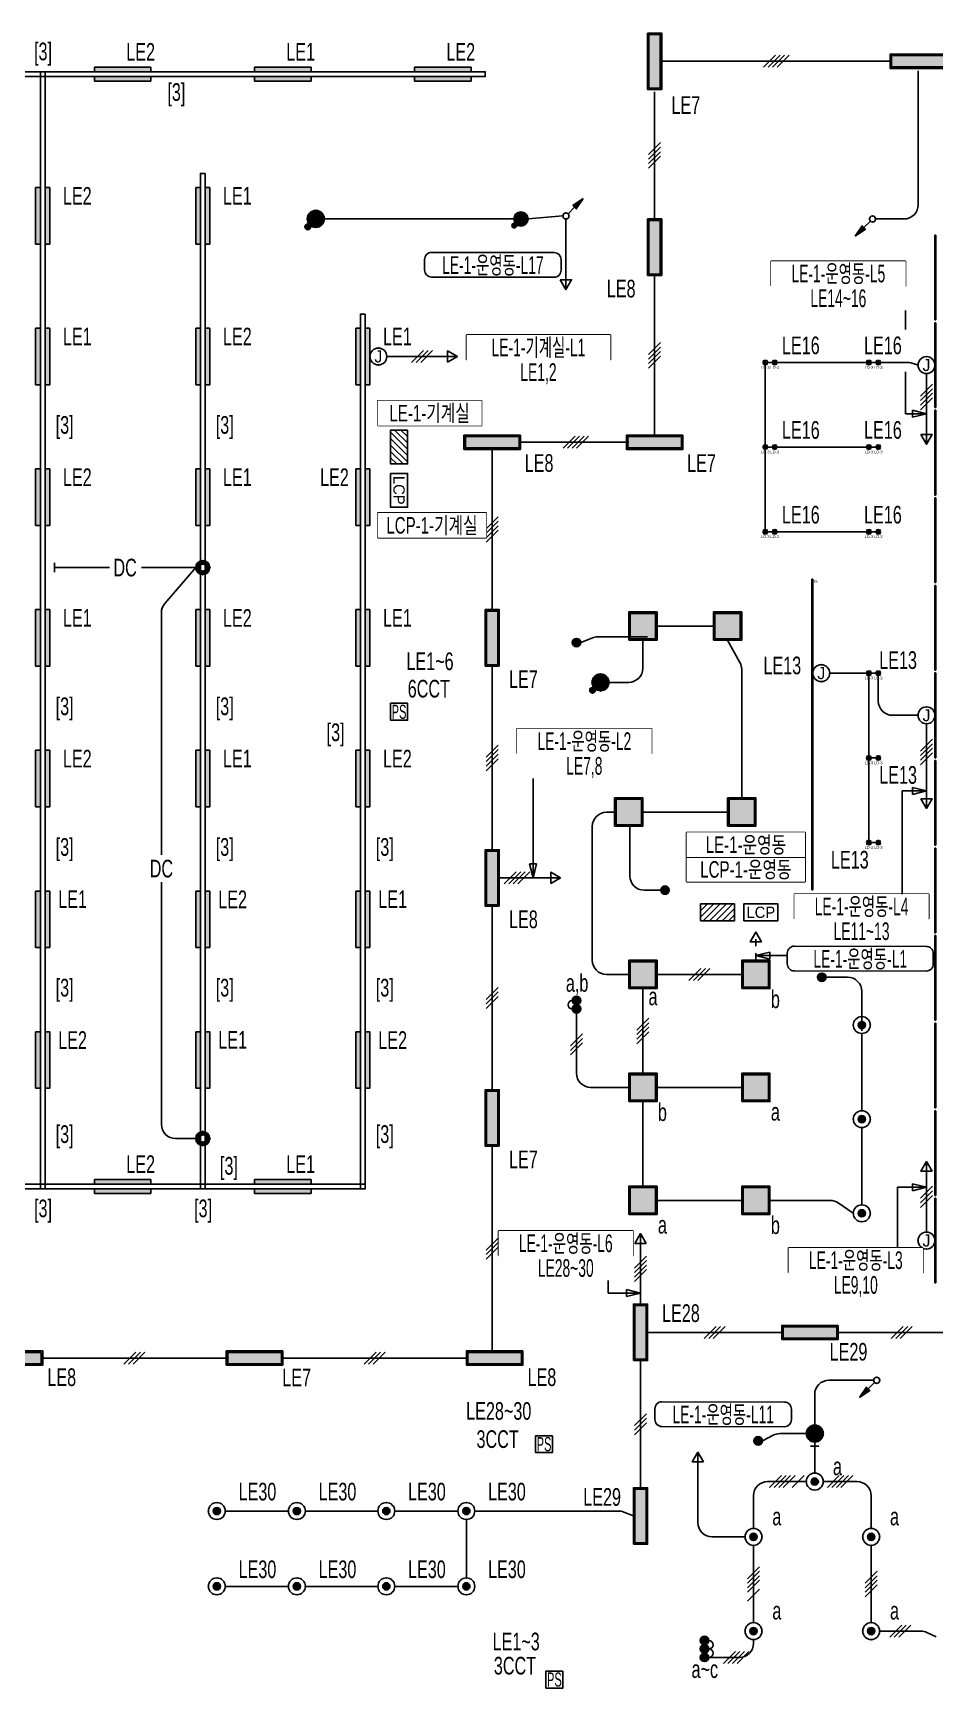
# Model space of a CAD drawing. Header units: millimetres. Extents: x 86947 to 500447, y -530175 to 1059536.
# Drawn here: x 141499 to 160659, y -285190 to -250095 of the extents above; entities that cross this region are included whole.
import ezdxf
from ezdxf.enums import TextEntityAlignment as Align

# ---------------------------------------------------------------- set-up
doc = ezdxf.new("R2010")
doc.units = ezdxf.units.MM
doc.header["$LTSCALE"] = 150
doc.set_wipeout_variables(frame=1)
doc.linetypes.add('D1', pattern=[3, 1, -1, 1])
doc.linetypes.add('DASHED2', pattern=[0.375, 0.25, -0.125])
for name, color, linetype in [('------01 Distribution Panel', 3, 'Continuous'), ('------02 Etc Panel', 3, 'Continuous'), ('------03 Lighting Fixture', 3, 'Continuous'), ('------04 Lighting Switch', 2, 'Continuous'), ('------04 Number of Strands (가닥수)', 1, 'Continuous'), ('-----20 General Symbol', 3, 'Continuous'), ('-----21 Embeded Wire in Ceiling or Wall', 4, 'Continuous'), ('-----23 Concealed or Exposed Wire', 4, 'D1'), ('-----25 Emergency Lighting Embeded Wire in Ceiling or Wall', 1, 'Continuous'), ('-----28 Race Way', 1, 'Continuous'), ('-----29 Indicator', 1, 'Continuous'), ('5', 5, 'Continuous'), ('I-C-LIGHT', 10, 'Continuous')]:
    doc.layers.add(name, color=color, linetype=linetype)
doc.styles.add('ELEC', font='')
doc.styles.get('ELEC').set_extended_font_data('Dotum')

# ---------------------------------------------------------------- blocks, each defined once
blk = doc.blocks.new('D01')
at = {"linetype": 'Continuous'}
blk.add_circle((0, 0), 150, dxfattribs=at)
for p in [(-150, 0), (0, 150), (150, 0), (0, -150)]:
    blk.add_point(p)
blk = doc.blocks.new('E05')
blk.add_hatch(color=256).paths.add_polyline_path([(106, 106), (106, 106, 0.668179), (-150, 0, 1), (150, 0, 0.198912)])
h = blk.add_hatch(color=256)
edge = h.paths.add_edge_path()
edge.add_arc((141, 141), 50, 0, 360)
blk.add_circle((141, 141), 50)
blk.add_blockref('D01', (0, 0))
blk = doc.blocks.new('*U15')
blk.add_lwpolyline([(150, 0), (-150, 0), (-150, -300), (150, -300)], close=True)
at = {"style": 'ELEC', "width": 0.6}
blk.add_text('PS', height=250, dxfattribs=at).set_placement((0, -150), align=Align.MIDDLE)
blk = doc.blocks.new('*U16')
h = blk.add_hatch(color=256)
edge = h.paths.add_edge_path()
edge.add_arc((-150, -75), 75, 0, 360)
h = blk.add_hatch(color=256)
edge = h.paths.add_edge_path()
edge.add_arc((0, -75), 75, 0, 360)
h = blk.add_hatch(color=256)
edge = h.paths.add_edge_path()
edge.add_arc((150, -75), 75, 0, 360)
for centre in [(-150, -75), (0, -75), (150, -75)]:
    blk.add_circle(centre, 75)
for centre in [(-75, 0), (75, 0)]:
    blk.add_arc(centre, 75, 0, 180)
blk = doc.blocks.new('*U13')
h = blk.add_hatch(color=256)
edge = h.paths.add_edge_path()
edge.add_arc((-75, -75), 75, 0, 360)
h = blk.add_hatch(color=256)
edge = h.paths.add_edge_path()
edge.add_arc((75, -75), 75, 0, 360)
for centre in [(-75, -75), (75, -75)]:
    blk.add_circle(centre, 75)
blk.add_arc((0, 0), 75, 0, 180)
blk.add_point((150, -75))
blk = doc.blocks.new('*U12')
h = blk.add_hatch(color=256)
edge = h.paths.add_edge_path()
edge.add_arc((0, -75), 75, 0, 360)
blk.add_circle((0, -75), 75)
blk = doc.blocks.new('E17')
h = blk.add_hatch(color=256)
h.paths.add_polyline_path([(600, 100), (-600, 100), (-600, 0), (600, 0)])
h.paths.add_polyline_path([(600, -100), (-600, -100), (-600, -200), (600, -200)])
for p, q in [((-600, 100), (600, 100)), ((-600, 100), (-600, 0)), ((600, 100), (600, 0)), ((600, 100), (600, 0)), ((-600, -100), (-600, -200)), ((-600, -200), (600, -200)), ((600, -100), (600, -200))]:
    blk.add_line(p, q)
blk = doc.blocks.new('E16')
at = {"linetype": 'Continuous'}
h = blk.add_hatch(color=256, dxfattribs=at)
h.dxf.hatch_style = 1
h.paths.add_polyline_path([(570, -120), (570, 120), (-570, 120), (-570, -120)])
blk.add_lwpolyline([(600, 150), (-600, 150), (-600, -150), (600, -150)], close=True, dxfattribs=at)
at = {"color": 1, "linetype": 'Continuous'}
blk.add_lwpolyline([(570, 120), (-570, 120), (-570, -120), (570, -120)], close=True, dxfattribs=at)
blk = doc.blocks.new('E21')
h = blk.add_hatch(color=256)
h.dxf.hatch_style = 1
h.paths.add_polyline_path([(-270, 270), (-270, -270), (270, -270), (270, 270)])
blk.add_lwpolyline([(-300, -300), (300, -300), (300, 300), (-300, 300)], close=True)
at = {"color": 1, "linetype": 'Continuous'}
blk.add_lwpolyline([(-270, -270), (270, -270), (270, 270), (-270, 270)], close=True, dxfattribs=at)
blk = doc.blocks.new('D02')
at = {"linetype": 'Continuous'}
for radius in [150, 64.3]:
    blk.add_circle((0, 0), radius, dxfattribs=at)
for p in [(-150, 0), (0, 150), (150, 0), (0, -150)]:
    blk.add_point(p)
blk = doc.blocks.new('G07-1')
blk.add_hatch(color=256).paths.add_polyline_path([(64, 0, 1), (-64, 0, 1)])
blk.add_blockref('D02', (0, 0))
blk = doc.blocks.new('D06')
for p, q in [((-75, 0), (0, 0)), ((0, -75), (0, 75))]:
    blk.add_line(p, q)
at = {"linetype": 'Continuous'}
blk.add_circle((-225, 0), 150, dxfattribs=at)
for p in [(-375, 0), (-225, 150), (-75, 0), (-225, -150)]:
    blk.add_point(p)
blk = doc.blocks.new('E06')
blk.add_hatch(color=256).paths.add_polyline_path([(-75, 0, 1), (-375, 0, 1)])
blk.add_blockref('D06', (0, 0))
blk = doc.blocks.new('LD-3')
at = {"layer": 'I-C-LIGHT', "color": 1}
for p, q in [((851536, 286856), (851443, 286950)), ((851536, 286950), (851443, 286856))]:
    blk.add_line(p, q, dxfattribs=at)
at = {"layer": 'I-C-LIGHT', "color": 5}
for radius in [46.2, 21.1, 15.8]:
    blk.add_circle((851490, 286903), radius, dxfattribs=at)
at = {"layer": 'I-C-LIGHT', "color": 251}
blk.add_circle((851490, 286903), 15, dxfattribs=at)
at = {"layer": 'I-C-LIGHT', "color": 9, "insert": (851490, 286799), "char_height": 60, "width": 195.11, "attachment_point": 5, "style": 'ELEC'}
blk.add_mtext('LD-3', dxfattribs=at)
blk = doc.blocks.new('1F 인테리어')
at = {"layer": 'I-C-LIGHT', "color": 10, "linetype": 'DASHED2', "ltscale": 200, "elevation": 0}
for points in [[(-91641, -254390), (-91641, -254990), (-91621, -254990), (-91621, -254390)], [(-91641, -254990), (-91641, -256190), (-91621, -256190), (-91621, -254990)], [(-91641, -256250), (-91641, -256850), (-91621, -256850), (-91621, -256250)], [(-91641, -256850), (-91641, -258050), (-91621, -258050), (-91621, -256850)], [(-91641, -258110), (-91641, -258710), (-91621, -258710), (-91621, -258110)], [(-91641, -258710), (-91641, -259910), (-91621, -259910), (-91621, -258710)], [(-91641, -259970), (-91641, -260570), (-91621, -260570), (-91621, -259970)], [(-91641, -260570), (-91641, -261770), (-91621, -261770), (-91621, -260570)], [(-94256, -261697), (-94256, -262897), (-94236, -262897), (-94236, -261697)], [(-91641, -261830), (-91641, -262430), (-91621, -262430), (-91621, -261830)], [(-91641, -262430), (-91641, -263630), (-91621, -263630), (-91621, -262430)], [(-94256, -262897), (-94256, -264097), (-94236, -264097), (-94236, -262897)], [(-91641, -263690), (-91641, -264290), (-91621, -264290), (-91621, -263690)], [(-94256, -264097), (-94256, -265297), (-94236, -265297), (-94236, -264097)], [(-91641, -264290), (-91641, -265490), (-91621, -265490), (-91621, -264290)], [(-94256, -265297), (-94256, -266497), (-94236, -266497), (-94236, -265297)], [(-91641, -265550), (-91641, -266150), (-91621, -266150), (-91621, -265550)], [(-91641, -266150), (-91641, -267350), (-91621, -267350), (-91621, -266150)], [(-94256, -266497), (-94256, -267697), (-94236, -267697), (-94236, -266497)], [(-91641, -267410), (-91641, -268010), (-91621, -268010), (-91621, -267410)], [(-94256, -267697), (-94256, -268297), (-94236, -268297), (-94236, -267697)], [(-91641, -268010), (-91641, -269210), (-91621, -269210), (-91621, -268010)], [(-91641, -269270), (-91641, -269870), (-91621, -269870), (-91621, -269270)], [(-91641, -269870), (-91641, -271070), (-91621, -271070), (-91621, -269870)], [(-91641, -271130), (-91641, -271730), (-91621, -271730), (-91621, -271130)], [(-91641, -271730), (-91641, -272930), (-91621, -272930), (-91621, -271730)], [(-91641, -272990), (-91641, -273590), (-91621, -273590), (-91621, -272990)], [(-91641, -273590), (-91641, -274790), (-91621, -274790), (-91621, -273590)], [(-91641, -274850), (-91641, -275450), (-91621, -275450), (-91621, -274850)], [(-91641, -275450), (-91641, -276650), (-91621, -276650), (-91621, -275450)]]:
    blk.add_lwpolyline(points, close=True, dxfattribs=at)
at = {"layer": 'I-C-LIGHT'}
for p in [(-946736, -543998, 0), (-946536, -543998, 0), (-944536, -543998, 0), (-944336, -543998, 0), (-946736, -545795, 0), (-946536, -545795, 0), (-944536, -545795, 0), (-944336, -545795, 0), (-946736, -547595, 0), (-946536, -547595, 0), (-944536, -547595, 0), (-944336, -547595, 0), (-944536, -550598, 0), (-944335, -550598, 0), (-944536, -552398, 0), (-944335, -552398, 0), (-944536, -554198, 0), (-944335, -554198, 0)]:
    blk.add_blockref('LD-3', p, dxfattribs=at)
at = {"layer": 'I-C-LIGHT', "color": 9, "insert": (-94186, -261752, 0), "char_height": 60, "width": 195.11, "attachment_point": 5, "style": 'ELEC'}
blk.add_mtext('T5', dxfattribs=at)
blk = doc.blocks.new('A07')
blk.add_lwpolyline([(-300, 0), (-300, 300), (300, 300), (300, 0)], close=True)
at = {"style": 'ELEC'}
blk.add_text('LCP', height=200, dxfattribs=at).set_placement((0, 150), align=Align.MIDDLE)
blk = doc.blocks.new('A02')
h = blk.add_hatch()
h.set_pattern_fill('ANSI31', color=256, scale=25, style=0)
h.set_pattern_definition([(45, (-2000, -19200), (-56.1266, 56.1266), [])])
h.paths.add_polyline_path([(-300, 300), (-300, 0), (300, 0), (300, 300)])
blk.add_lwpolyline([(300, 0), (-300, 0), (-300, 300), (300, 300)], close=True)
blk = doc.blocks.new('O04')
blk.add_circle((0, 0), 150)
for p in [(-150, 0), (0, 150), (150, 0), (0, -150)]:
    blk.add_point(p)
at = {"style": 'ELEC'}
blk.add_text('J', height=214, dxfattribs=at).set_placement((0, 0), align=Align.MIDDLE)
blk = doc.blocks.new('O07')
blk.add_lwpolyline([(0, -100), (173, 0), (0, 100)], close=True)
blk = doc.blocks.new('O01')
blk.add_hatch(color=256).paths.add_polyline_path([(-149, -218), (-218, -149), (-368, -368)])
blk.add_line((-46, -46), (-184, -184))
blk.add_lwpolyline([(-368, -368), (-149, -218), (-218, -149), (-368, -368)])
blk.add_circle((0, 0), 65)
for p in [(-65, 0), (-65, 0), (0, 65), (0, 65), (65, 0), (65, 0), (0, -65), (0, -65)]:
    blk.add_point(p)
blk = doc.blocks.new('*U44')
at = {"color": 0}
for p, q in [((-186, -106), (26, 106)), ((-106, -106), (106, 106)), ((-26, -106), (186, 106))]:
    blk.add_line(p, q, dxfattribs=at)
blk = doc.blocks.new('*U47')
at = {"color": 0}
for p, q in [((-226, -106), (-14, 106)), ((-146, -106), (66, 106)), ((-66, -106), (146, 106)), ((14, -106), (226, 106))]:
    blk.add_line(p, q, dxfattribs=at)
blk = doc.blocks.new('*U46')
at = {"color": 0}
for p, q in [((-306, -106), (-94, 106)), ((-226, -106), (-14, 106)), ((-146, -106), (66, 106)), ((-66, -106), (146, 106)), ((94, -106), (306, 106))]:
    blk.add_line(p, q, dxfattribs=at)
blk = doc.blocks.new('E01')
h = blk.add_hatch(color=256)
edge = h.paths.add_edge_path(flags=17)
edge.add_arc((0, 0), 75, 0, 360)
edge = h.paths.add_edge_path()
edge.add_arc((0, 0), 150, 0, 360)
blk.add_blockref('D01', (0, 0))
at = {"xscale": 0.5, "yscale": 0.5, "zscale": 0.5}
blk.add_blockref('D01', (0, 0), dxfattribs=at)

msp = doc.modelspace()

# ---------------------------------------------------------------- linework, layer by layer
at = {"layer": '------01 Distribution Panel', "color": 1}
for points in [[(157178, -255467), (160033, -255467), (160033, -254942), (157178, -254942)], [(150709, -257035), (153764, -257035), (153764, -256510), (150709, -256510)], [(148821, -258433), (151026, -258433), (151026, -257908), (148821, -257908)], [(148821, -260816), (151126, -260816), (151126, -260291), (148821, -260291)], [(151783, -265401), (154638, -265401), (154638, -264876), (151783, -264876)], [(155383, -268127), (157899, -268127), (157899, -267602), (155383, -267602)], [(157672, -268913), (160527, -268913), (160527, -268388), (157672, -268388)], [(151388, -276069), (154243, -276069), (154243, -275544), (151388, -275544)], [(157550, -276429), (160404, -276429), (160404, -275904), (157550, -275904)]]:
    msp.add_lwpolyline(points, close=True, dxfattribs=at)
at = {"layer": '-----21 Embeded Wire in Ceiling or Wall'}
for p, q in [((147684, -254045), (151714, -254045)), ((154454, -262995), (154454, -263590)), ((156254, -262995), (156516, -263467)), ((153734, -263890), (154154, -263890)), ((156554, -266345), (156554, -263613)), ((153849, -266650), (153679, -266650)), ((154454, -266645), (156254, -266645)), ((153379, -266950), (153379, -269795)), ((154154, -270095), (153679, -270095)), ((153044, -270918), (153044, -272195)), ((154154, -272495), (153344, -272495)), ((157154, -274895), (158433, -274895)), ((158924, -275170), (158604, -274948)), ((147284, -281495), (148824, -281495)), ((150884, -281495), (153937, -281495)), ((154254, -281600), (154050, -281517)), ((147284, -283095), (148824, -283095))]:
    msp.add_line(p, q, dxfattribs=at)
at = {"layer": '-----21 Embeded Wire in Ceiling or Wall', "elevation": 0}
for points in [[(154874, -250695), (159704, -250695)], [(154704, -254045), (154704, -251345)], [(154704, -258640), (154704, -255245)], [(151254, -262345), (151254, -258940)], [(154754, -262695), (155954, -262695)], [(151254, -267445), (151254, -263545)], [(151404, -268045), (152704, -268045)], [(151254, -272545), (151254, -268645)], [(159104, -272990), (159104, -271350)], [(159104, -274990), (159104, -273350)], [(151254, -278095), (151254, -273745)], [(145584, -281495), (146924, -281495)], [(149184, -281495), (150524, -281495)], [(150704, -282915), (150704, -281675)], [(145584, -283095), (146924, -283095)], [(149184, -283095), (150524, -283095)]]:
    msp.add_lwpolyline(points, dxfattribs=at)
at = {"layer": '-----21 Embeded Wire in Ceiling or Wall'}
for points in [[(160304, -250895), (160304, -253745, -0.414214), (160004, -254045), (159410, -254045)], [(159500, -257095), (160093, -257095, -0.086251), (160194, -257113), (160299, -257150)], [(154554, -262920), (153516, -262920, 0.09163), (153408, -262940), (153134, -263045)], [(159455, -263741), (159455, -264290, 0.414214), (159755, -264590), (160299, -264590)], [(154179, -266945), (154179, -268005, 0.414214), (154479, -268305), (154834, -268305)], [(159104, -271290), (159104, -270455, 0.414214), (158804, -270155), (158344, -270155)], [(158104, -279670), (158104, -279017, -0.414214), (158404, -278717), (159344, -278717)], [(157924, -279850), (157362, -279850, 0.121785), (157222, -279885), (156994, -280005)], [(156624, -282045), (155924, -282045, -0.414214), (155624, -281745), (155624, -280245)], [(157924, -280870), (157104, -280870, 0.414214), (156804, -281170), (156804, -281865)], [(158284, -280870), (159004, -280870, -0.414214), (159304, -281170), (159304, -281865)], [(155854, -284605), (156504, -284605, 0.414214), (156804, -284305), (156804, -284225)], [(159484, -284045), (160358, -284045, -0.112737), (160488, -284075), (160686, -284170)]]:
    msp.add_lwpolyline(points, format="xyb", dxfattribs=at)
for points in [[(152014, -254045), (152754, -253980)], [(152819, -254045), (152819, -255545)], [(149015, -256967), (150515, -256967)], [(157053, -257141), (157053, -258846)], [(157100, -257095), (157207, -257095)], [(157300, -257095), (159207, -257095)], [(159300, -257095), (159407, -257095)], [(160479, -257330), (160479, -258830)], [(151854, -258790), (154154, -258790)], [(157053, -258939), (157053, -260646)], [(157100, -258892), (157207, -258892)], [(157300, -258892), (159207, -258892)], [(159300, -258892), (159407, -258892)], [(157100, -260692), (157207, -260692)], [(157300, -260692), (159207, -260692)], [(159300, -260692), (159407, -260692)], [(159207, -263695), (158424, -263695)], [(159253, -263741), (159253, -265449)], [(159300, -263695), (159409, -263695)], [(160479, -264770), (160479, -266570)], [(159253, -265541), (159253, -267249)], [(159300, -265495), (159409, -265495)], [(159300, -267295), (159409, -267295)], [(154754, -270095), (156554, -270095)], [(154454, -272195), (154454, -270395)], [(154754, -272495), (156554, -272495)], [(154454, -274595), (154454, -272795)], [(160479, -275570), (160479, -274070)], [(154754, -274895), (156554, -274895)], [(154404, -277100), (154404, -275600)], [(154554, -277700), (157404, -277700)], [(158604, -277700), (161304, -277700)], [(141704, -278245), (145604, -278245)], [(146804, -278245), (150704, -278245)], [(154404, -281000), (154404, -278300)], [(158104, -280120), (158104, -280690)], [(156804, -282225), (156804, -283865)], [(159304, -282225), (159304, -283865)]]:
    msp.add_lwpolyline(points, dxfattribs=at)
for centre, start, end in [((156254, -263613), 0, 29.0428), ((154154, -263590), 270, 0), ((153679, -266950), 90, 180), ((153679, -269795), 180, 270), ((153344, -272195), 180, 270), ((158433, -275195), 55.2879, 90), ((153937, -281795), 67.8512, 90)]:
    msp.add_arc(centre, 300, start, end, dxfattribs=at)
at = {"layer": '-----23 Concealed or Exposed Wire'}
msp.add_lwpolyline([(156854, -269795), (156854, -269195)], dxfattribs=at)
at = {"layer": '-----25 Emergency Lighting Embeded Wire in Ceiling or Wall'}
for p, q in [((141955, -261551), (141955, -261351)), ((143121, -261451), (141955, -261451)), ((144955, -261451), (143802, -261451)), ((144955, -261451), (144298, -262216)), ((144226, -262411), (144226, -267555)), ((144226, -268137), (144226, -273281)), ((144955, -273581), (144526, -273581))]:
    msp.add_line(p, q, dxfattribs=at)
for centre, start, end in [((144526, -262411), 139.3788, 180), ((144526, -273281), 180, 270)]:
    msp.add_arc(centre, 300, start, end, dxfattribs=at)
at = {"layer": '-----28 Race Way', "elevation": 0}
for points in [[(111055, -250919), (151105, -250919), (151105, -251019), (111055, -251019)], [(141755, -250919), (141755, -274651), (141655, -274651), (141655, -250919)], [(145155, -253078), (145155, -274651), (145055, -274651), (145055, -253078)], [(148555, -256067), (148555, -274651), (148455, -274651), (148455, -256067)], [(111055, -274551), (148555, -274551), (148555, -274651), (111055, -274651)]]:
    msp.add_lwpolyline(points, close=True, dxfattribs=at)
at = {"layer": '-----29 Indicator'}
for p, q in [((160033, -258183), (160033, -257295)), ((160033, -258183), (160479, -258183)), ((152121, -268045), (152121, -265926)), ((159960, -266196), (160479, -266196)), ((157522, -269695), (156854, -269695)), ((159860, -274616), (160479, -274616)), ((153719, -276865), (154404, -276865))]:
    msp.add_line(p, q, dxfattribs=at)
at = {"layer": '-----29 Indicator', "color": 1}
for p, q in [((160479, -258183), (160179, -258108)), ((160179, -258108), (160179, -258258)), ((160179, -258258), (160479, -258183)), ((160479, -266196), (160179, -266121)), ((160179, -266121), (160179, -266271)), ((160179, -266271), (160479, -266196)), ((152196, -267745), (152046, -267745)), ((152046, -267745), (152121, -268045)), ((152121, -268045), (152196, -267745)), ((157154, -269620), (156854, -269695)), ((156854, -269695), (157154, -269770)), ((157154, -269770), (157154, -269620)), ((160479, -274616), (160179, -274541)), ((160179, -274541), (160179, -274691)), ((160179, -274691), (160479, -274616)), ((154404, -276865), (154104, -276790)), ((154104, -276790), (154104, -276940)), ((154104, -276940), (154404, -276865))]:
    msp.add_line(p, q, dxfattribs=at)
at = {"color": 1, "linetype": 'Continuous'}
for points in [[(149817, -255129, 0.414214), (149967, -255279), (152567, -255284, 0.414214), (152717, -255134), (152717, -254909, 0.414214), (152567, -254759), (149967, -254754, 0.414214), (149817, -254904)], [(154710, -279549, 0.414214), (154860, -279699), (157460, -279704, 0.414214), (157610, -279554), (157610, -279329, 0.414214), (157460, -279179), (154860, -279174, 0.414214), (154710, -279324)]]:
    msp.add_lwpolyline(points, format="xyb", close=True, dxfattribs=at)

# ---------------------------------------------------------------- block references
at = {"layer": '------01 Distribution Panel', "xscale": 1.2, "yscale": 1.2, "zscale": 1.2}
for p, rotation in [((149454, -258890), 89.99999999999999), ((156040, -268595), 180)]:
    msp.add_blockref('A02', p, dxfattribs=dict(at, rotation=rotation))
at = {"layer": '------02 Etc Panel', "xscale": 1.2, "yscale": 1.2, "zscale": 1.2, "rotation": 270}
msp.add_blockref('A07', (149094, -259810), dxfattribs=at)
at = {"layer": '------02 Etc Panel', "xscale": 1.2, "yscale": 1.2, "zscale": 1.2}
msp.add_blockref('A07', (156960, -268955), dxfattribs=at)
at = {"layer": '------03 Lighting Fixture'}
for name, p, rotation in [('E16', (154704, -250695), 89.99999999999999), ('E05', (151864, -254045), 180), ('E16', (154704, -254645), 270), ('E16', (151254, -262945), 270), ('E16', (151254, -268045), 270), ('E16', (151254, -273145), 270)]:
    msp.add_blockref(name, p, dxfattribs=dict(at, rotation=rotation))
for name, p in [('E16', (160304, -250695)), ('E16', (151254, -258790)), ('E16', (154704, -258790)), ('E01', (145105, -261451)), ('E21', (154454, -262695)), ('E21', (156254, -262695)), ('E21', (154154, -266645)), ('E21', (156554, -266645)), ('E21', (154454, -270095)), ('E21', (156854, -270095)), ('E21', (154454, -272495)), ('E21', (156854, -272495)), ('E01', (145105, -273581)), ('E21', (154454, -274895)), ('E21', (156854, -274895)), ('E16', (158004, -277700)), ('E16', (141104, -278245)), ('E16', (146204, -278245)), ('E16', (151304, -278245))]:
    msp.add_blockref(name, p, dxfattribs=at)
at = {"layer": '------03 Lighting Fixture', "color": 3}
for p, rotation in [((143405, -251019), 180), ((146805, -251019), 180), ((150205, -251019), 180), ((141655, -253978), 89.99999999999999), ((145055, -253978), 89.99999999999999), ((141655, -256967), 89.99999999999999), ((145055, -256967), 89.99999999999999), ((148455, -256967), 89.99999999999999), ((141655, -259956), 89.99999999999999), ((145055, -259956), 89.99999999999999), ((148455, -259956), 89.99999999999999), ((141655, -262945), 89.99999999999999), ((145055, -262945), 89.99999999999999), ((148455, -262945), 89.99999999999999), ((141655, -265934), 89.99999999999999), ((145055, -265934), 89.99999999999999), ((148455, -265934), 89.99999999999999), ((141655, -268923), 89.99999999999999), ((145055, -268923), 89.99999999999999), ((148455, -268923), 89.99999999999999), ((141655, -271912), 89.99999999999999), ((145055, -271912), 89.99999999999999), ((148455, -271912), 89.99999999999999), ((143405, -274651), 180), ((146805, -274651), 180)]:
    msp.add_blockref('E17', p, dxfattribs=dict(at, rotation=rotation))
at = {"layer": '------03 Lighting Fixture', "xscale": 1.2, "yscale": 1.2, "zscale": 1.2}
for name, p, rotation in [('E05', (147504, -254045), 180), ('E05', (153554, -263890), 180), ('E06', (158104, -280120), 269.9999999999999)]:
    msp.add_blockref(name, p, dxfattribs=dict(at, rotation=rotation))
for p in [(159104, -271170), (159104, -273170), (159104, -275170), (158104, -280870), (145404, -281495), (147104, -281495), (149004, -281495), (150704, -281495), (156804, -282045), (159304, -282045), (145404, -283095), (147104, -283095), (149004, -283095), (150704, -283095), (156804, -284045), (159304, -284045)]:
    msp.add_blockref('G07-1', p, dxfattribs=at)
at = {"layer": '------03 Lighting Fixture', "xscale": -1, "rotation": 90}
for p in [(154404, -277700), (154404, -281600)]:
    msp.add_blockref('E16', p, dxfattribs=at)
at = {"layer": '------04 Lighting Switch', "xscale": 1.2, "yscale": 1.2, "zscale": 1.2}
for name, p, rotation in [('*U12', (152954, -263045), 89.99999999999997), ('*U12', (154924, -268395), 180), ('*U12', (158254, -270245), 180), ('*U13', (152954, -270738), 90), ('*U12', (156904, -280095), 179.9999999999999), ('*U16', (155854, -284425), 270)]:
    msp.add_blockref(name, p, dxfattribs=dict(at, rotation=rotation))
for p in [(149274, -264335), (152354, -279895), (152574, -284895)]:
    msp.add_blockref('*U15', p, dxfattribs=at)
at = {"layer": '------04 Number of Strands (가닥수)', "xscale": 1.2, "yscale": 1.2, "zscale": 1.2}
for name, p in [('*U47', (157289, -250695)), ('*U44', (149765, -256967)), ('*U47', (153029, -258790)), ('*U47', (151781, -268045)), ('*U44', (155654, -270095)), ('*U44', (155979, -277700)), ('*U44', (159954, -277700)), ('*U44', (143654, -278245)), ('*U44', (148754, -278245)), ('*U46', (157514, -280870)), ('*U47', (158644, -280870)), ('*U44', (159921, -284045)), ('*U47', (156437, -284605))]:
    msp.add_blockref(name, p, dxfattribs=at)
at = {"layer": '------04 Number of Strands (가닥수)', "xscale": -1.2, "yscale": 1.2, "zscale": 1.2, "rotation": 90}
for name, p in [('*U47', (154704, -252695)), ('*U47', (154704, -256943)), ('*U47', (160479, -257826)), ('*U47', (151254, -260642)), ('*U47', (151254, -265495)), ('*U47', (160479, -265368)), ('*U44', (151254, -270595)), ('*U47', (154454, -271295)), ('*U44', (153044, -271581)), ('*U44', (160479, -274820)), ('*U44', (154404, -279650)), ('*U46', (156804, -283045)), ('*U47', (159304, -283045))]:
    msp.add_blockref(name, p, dxfattribs=at)
at = {"layer": '-----20 General Symbol', "rotation": 180}
msp.add_blockref('O01', (152819, -253980), dxfattribs=at)
at = {"layer": '-----20 General Symbol'}
for p in [(159332, -254045), (159422, -278717)]:
    msp.add_blockref('O01', p, dxfattribs=at)
at = {"layer": '-----20 General Symbol', "xscale": 1.2, "yscale": 1.2, "zscale": 1.2}
for p in [(148835, -256967), (160479, -257150), (158244, -263695), (160479, -264590), (160479, -275750)]:
    msp.add_blockref('O04', p, dxfattribs=at)
at = {"layer": '-----21 Embeded Wire in Ceiling or Wall', "xscale": 1.199999999953434, "yscale": 1.199999999953434, "zscale": 1.199999999953434}
for p, rotation in [((152819, -255337), 270), ((160479, -258622), 270), ((160479, -266362), 270), ((156854, -269403), 89.99999999999999), ((160479, -274278), 89.99999999999997), ((154404, -275808), 89.99999999999997), ((155624, -280453), 89.99999999999999)]:
    msp.add_blockref('O07', p, dxfattribs=dict(at, rotation=rotation))
for p in [(150307, -256967), (152496, -268045)]:
    msp.add_blockref('O07', p, dxfattribs=at)
at = {"layer": '5'}
msp.add_blockref('1F 인테리어', (252300, 0), dxfattribs=at)

# ---------------------------------------------------------------- texts
at = {"layer": '------04 Lighting Switch', "style": 'ELEC', "width": 0.7}
for s, p in [('LE2', (143785, -250493)), ('LE1', (147185, -250493)), ('LE2', (150585, -250493)), ('LE7', (155366, -251624)), ('LE2', (142439, -253552)), ('LE1', (145839, -253552)), ('LE8', (153993, -255524)), ('LE1', (142439, -256541)), ('LE2', (145839, -256541)), ('LE1', (149239, -256541)), ('LE16', (157809, -256730)), ('LE16', (159553, -256730)), ('LE16', (157809, -258527)), ('LE16', (159553, -258527)), ('LE2', (142439, -259530)), ('LE1', (145839, -259530)), ('LE2', (147902, -259530)), ('LE8', (152249, -259230)), ('LE7', (155699, -259230)), ('LE16', (157809, -260327, 0)), ('LE16', (159553, -260327, 0)), ('LE1', (142439, -262519)), ('LE2', (145839, -262519)), ('LE1', (149239, -262519)), ('LE1~6', (149932, -263442)), ('LE13', (157416, -263530, 0)), ('LE13', (159875, -263417)), ('6CCT', (149907, -264024)), ('LE7', (151916, -263824)), ('LE2', (142439, -265508)), ('LE1', (145839, -265508)), ('LE2', (149239, -265508)), ('LE13', (159875, -265857)), ('LE13', (158850, -267657)), ('LE1', (142339, -268497)), ('LE2', (145739, -268497)), ('LE1', (149139, -268497)), ('LE8', (151916, -268924)), ('a,b', (153057, -270301)), ('a', (154669, -270565)), ('b', (157269, -270615)), ('LE2', (142339, -271486)), ('LE1', (145739, -271486)), ('LE2', (149139, -271486)), ('b', (154869, -273015)), ('a', (157269, -273015)), ('LE2', (143785, -274124)), ('LE1', (147185, -274124)), ('LE7', (151916, -274024)), ('a', (154869, -275415)), ('b', (157269, -275415)), ('LE28', (155262, -277291, 0)), ('LE29', (158822, -278111, 0)), ('LE8', (142109, -278652)), ('LE7', (147100, -278657)), ('LE8', (152309, -278652)), ('LE28~30', (151392, -279369)), ('3CCT', (151368, -279967)), ('a', (158587, -280549)), ('LE30', (146266, -281082, 0)), ('LE30', (147966, -281082, 0)), ('LE30', (149866, -281082, 0)), ('LE30', (151566, -281082, 0)), ('LE29', (153588, -281196, 0)), ('a', (157299, -281614)), ('a', (159799, -281614)), ('LE30', (146266, -282732, 0)), ('LE30', (147966, -282732, 0)), ('LE30', (149866, -282732, 0)), ('LE30', (151566, -282732, 0)), ('a', (157299, -283614)), ('a', (159799, -283614)), ('LE1~3', (151762, -284267)), ('3CCT', (151737, -284781)), ('a~c', (155769, -284857))]:
    msp.add_text(s, height=375, dxfattribs=at).set_placement(p, align=Align.MIDDLE)
at = {"layer": '-----25 Emergency Lighting Embeded Wire in Ceiling or Wall', "style": 'ELEC', "width": 0.7}
for p in [(143455, -261451), (144226, -267846)]:
    msp.add_text('DC', height=375, dxfattribs=at).set_placement(p, align=Align.MIDDLE)
at = {"layer": '-----28 Race Way', "style": 'ELEC', "width": 0.7}
for p in [(141711, -250533), (144544, -251395), (142171, -258467), (145571, -258467), (142171, -264445), (145571, -264445), (147927, -264997), (142171, -267434), (145571, -267434), (148971, -267434), (142171, -270423), (145571, -270423), (148971, -270423), (142171, -273534), (148971, -273534), (145661, -274208), (141711, -275112), (145111, -275112)]:
    msp.add_text('[3]', height=375, dxfattribs=at).set_placement(p, align=Align.MIDDLE)
at = {"linetype": 'Continuous', "style": 'ELEC', "width": 0.6}
for s, p in [('LE-1-운영동-L17', (151267, -255019)), ('LE-1-운영동-L11', (156160, -279439))]:
    msp.add_text(s, height=375, dxfattribs=at).set_placement(p, align=Align.MIDDLE)

# ---------------------------------------------------------------- next in the draw order: wipeouts: each hides what was drawn before it
at = {"color": 1}
for points in [[(148821, -258433), (151026, -258433), (151026, -257908), (148821, -257908)], [(148821, -260816), (151126, -260816), (151126, -260291), (148821, -260291)], [(155383, -268127), (157899, -268127), (157899, -267602), (155383, -267602)]]:
    msp.add_wipeout(points, dxfattribs=at).dxf.layer = '------01 Distribution Panel'
for points in [[(157178, -255467), (160033, -255467), (160033, -254942), (157178, -254942)], [(150709, -257035), (153764, -257035), (153764, -256510), (150709, -256510)], [(151783, -265401), (154638, -265401), (154638, -264876), (151783, -264876)], [(157672, -268913), (160527, -268913), (160527, -268388), (157672, -268388)], [(151388, -276069), (154243, -276069), (154243, -275544), (151388, -275544)], [(157550, -276429), (160404, -276429), (160404, -275904), (157550, -275904)]]:
    msp.add_wipeout(points, dxfattribs=at)

# ---------------------------------------------------------------- next in the draw order: linework, layer by layer
at = {"layer": '------01 Distribution Panel', "color": 1}
msp.add_lwpolyline([(155383, -267602), (157899, -267602), (157899, -267077), (155383, -267077)], close=True, dxfattribs=at)
at = {"layer": '-----29 Indicator'}
for p, q in [((159960, -266196), (159960, -268385)), ((159860, -274616), (159860, -275904))]:
    msp.add_line(p, q, dxfattribs=at)

# ---------------------------------------------------------------- next in the draw order: texts
at = {"layer": '------01 Distribution Panel', "style": 'ELEC', "width": 0.7}
for s, p in [('LE-1-기계실', (149923, -258170)), ('LCP-1-기계실', (149973, -260553))]:
    msp.add_text(s, height=350, dxfattribs=at).set_placement(p, align=Align.MIDDLE_CENTER)

# ---------------------------------------------------------------- next in the draw order: wipeouts: each hides what was drawn before it
at = {"color": 1}
for points in [[(157178, -255992), (160033, -255992), (160033, -255467), (157178, -255467)], [(150709, -257560), (153764, -257560), (153764, -257035), (150709, -257035)], [(151783, -265926), (154638, -265926), (154638, -265401), (151783, -265401)], [(157672, -269438), (160527, -269438), (160527, -268913), (157672, -268913)], [(151388, -276594), (154243, -276594), (154243, -276069), (151388, -276069)], [(157550, -276954), (160404, -276954), (160404, -276429), (157550, -276429)]]:
    msp.add_wipeout(points, dxfattribs=at)

# ---------------------------------------------------------------- next in the draw order: linework, layer by layer
at = {"layer": '-----29 Indicator'}
for p, q in [((160033, -256395), (160033, -255992)), ((153719, -276594), (153719, -276865))]:
    msp.add_line(p, q, dxfattribs=at)
at = {"color": 1, "linetype": 'Continuous'}
msp.add_lwpolyline([(157522, -269870, 0.414214), (157672, -270020), (160472, -270025, 0.414214), (160622, -269875), (160622, -269650, 0.414214), (160472, -269500), (157672, -269495, 0.414214), (157522, -269645)], format="xyb", close=True, dxfattribs=at)

# ---------------------------------------------------------------- next in the draw order: block references
at = {"layer": '------04 Number of Strands (가닥수)', "xscale": -1.2, "yscale": 1.2, "zscale": 1.2, "rotation": 90}
for name, p in [('*U44', (151254, -275920)), ('*U47', (154404, -276350))]:
    msp.add_blockref(name, p, dxfattribs=at)

# ---------------------------------------------------------------- next in the draw order: texts
at = {"style": 'ELEC', "width": 0.6}
for s, p in [('LE-1-운영동-L5', (158606, -255204)), ('LE14~16', (158606, -255729)), ('LE-1-기계실-L1', (152236, -256773)), ('LE1,2', (152236, -257298)), ('LE-1-운영동-L2', (153210, -265138)), ('LE7,8', (153210, -265663)), ('LE-1-운영동-L4', (159100, -268651)), ('LE11~13', (159100, -269176)), ('LE-1-운영동-L6', (152816, -275807)), ('LE28~30', (152816, -276332)), ('LE-1-운영동-L3', (158977, -276166)), ('LE9,10', (158977, -276691))]:
    msp.add_text(s, height=375, dxfattribs=at).set_placement(p, align=Align.MIDDLE_CENTER)
at = {"linetype": 'Continuous', "style": 'ELEC', "width": 0.6}
msp.add_text('LE-1-운영동-L1', height=375, dxfattribs=at).set_placement((159072, -269760), align=Align.MIDDLE)

# ---------------------------------------------------------------- next in the draw order: wipeouts: each hides what was drawn before it
at = {"color": 1}
msp.add_wipeout([(155383, -267602), (157899, -267602), (157899, -267077), (155383, -267077)], dxfattribs=at).dxf.layer = '------01 Distribution Panel'

# ---------------------------------------------------------------- next in the draw order: texts
at = {"layer": '------01 Distribution Panel', "style": 'ELEC', "width": 0.7}
for s, p in [('LE-1-운영동', (156641, -267339)), ('LCP-1-운영동', (156641, -267864))]:
    msp.add_text(s, height=350, dxfattribs=at).set_placement(p, align=Align.MIDDLE_CENTER)

doc.saveas('drawing.dxf')
